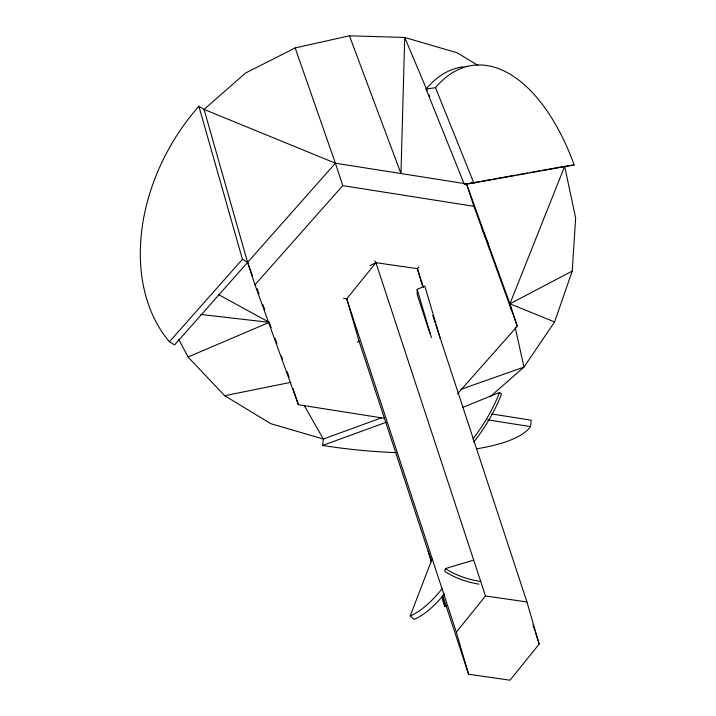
<?xml version="1.0" encoding="UTF-8"?>
<svg xmlns="http://www.w3.org/2000/svg" width="716" height="716" viewBox="0 0 716 716"><rect width="100%" height="100%" fill="white"/><g stroke="black" fill="none" stroke-linecap="round" stroke-linejoin="round"><path stroke-width="1.07" d="M490.764 396.19L523.978 367.102L554.587 321.958L572.218 271.113L575.655 218.031L564.673 166.318L509.926 303.799L511.143 309.258M396.297 452.646A178.839 50.442 6.4 0 1 322.603 445.459L323.328 439.042L304.139 405.372M476.48 448.825A178.839 50.442 6.4 0 0 530.511 426.629L531.236 420.211L491.561 413.955M473.688 560.091L445.379 568.585L444.77 571.404C455.099 578.081 466.966 582.206 479.067 584.158M444.609 593.949C436.026 604.062 426.378 613.997 414.063 619.43L410.187 615.966L432.187 558.731M473.643 442.184C485.171 427.64 494.729 411.485 501.486 394.185L499.553 392.457C493.02 409.167 483.873 424.821 472.864 438.971M418.806 266.97L417.347 268.643L375.909 262.683L346.732 298.832L358.993 340.932L431.265 560.744M435.829 324.867L526.931 601.95L539.193 644.051L510.025 680.2L468.586 674.239L456.316 632.139L485.493 595.989L375.909 262.683L374.79 260.794M442.085 588.847C433.162 599.578 423.156 610.211 410.187 615.966M477.939 65.38L457.22 52.814L404.719 37.465L349.444 35.8L295.171 47.936L335.392 163.194L174.597 344.888L169.406 341.783L242.42 259.281L198.887 106.29L204.069 109.396L335.392 163.194L466.555 183.896L476.024 182.526M384.322 418.278L298.357 404.71L254.977 284.807L342.758 185.614L473.92 206.315L517.301 326.219L457.551 393.737M357.311 342.293L358.993 340.932M572.218 271.113L509.926 303.799L517.301 326.219M295.171 47.936L245.579 73.032L204.069 109.396L247.602 262.387L254.977 284.807M369.966 265.672L375.909 262.683M178.785 339.438L188.031 356.989L269.297 322.343L271.194 327.597M429.904 333.334L417.231 294.813L417.168 289.353L424.803 286.087L440.277 338.4M441.933 597.019L444.824 606.604L446.524 605.879M462.411 407.547L499.553 392.457M381.574 417.795L323.328 439.042L270.827 423.693L224.681 395.706L188.031 356.989M322.603 445.459L386.058 422.315M460.988 389.307L523.978 367.102L515.26 327.812M224.681 395.706L290.982 382.29M469.821 183.314L479.63 181.551M481.814 181.166L491.623 179.403M493.807 179.018L515.61 175.107M517.793 174.713L527.602 172.959M529.786 172.565L539.596 170.811M541.779 170.417L563.582 166.515M473.786 182.929L574.143 164.949A178.839 93.286 81.8 0 0 435.516 87.683L426.038 89.052L464.407 184.522L473.786 182.929L435.516 87.683M565.73 166.166L574.143 164.949M200.883 314.485L269.297 322.343L218.631 294.661M485.493 595.989L526.931 601.95M487.533 419.845L530.511 426.629M480.731 581.508C468.255 579.62 456.002 575.458 445.379 568.585M343.51 298.241L346.732 298.832L456.316 632.139M554.587 321.958L509.926 303.799L466.555 183.896L473.92 206.315M242.42 259.281L247.602 262.387L252.551 276.063M427.201 90.708L404.719 37.465L400.969 173.549L349.444 35.8M428.929 94.807L429.797 96.857M482.074 228.502L488.24 243.843M257.116 288.682L259.022 293.945M262.826 304.461L264.723 309.715M274.998 338.113L276.904 343.376M281.469 355.995L282.614 359.155M287.179 371.774L289.076 377.028M423.505 287.385L417.347 268.643L422.252 285.478M432.75 315.496L435.149 322.782M532.928 624.996L534.673 630.295M535.371 632.407L539.193 644.051M335.392 163.194L342.758 185.614M442.774 595.73L468.586 674.239M292.996 388.403L298.357 404.71M428.132 551.204L431.336 561.854M417.168 289.353L431.453 337.603M442.202 596.589L444.824 606.604M426.038 89.052A178.839 93.286 81.8 0 1 463.145 66.785M465.239 66.543A178.839 93.286 81.8 0 1 467.36 66.4M169.406 341.783A178.839 132.165 -59 0 1 198.887 106.29"/></g></svg>
